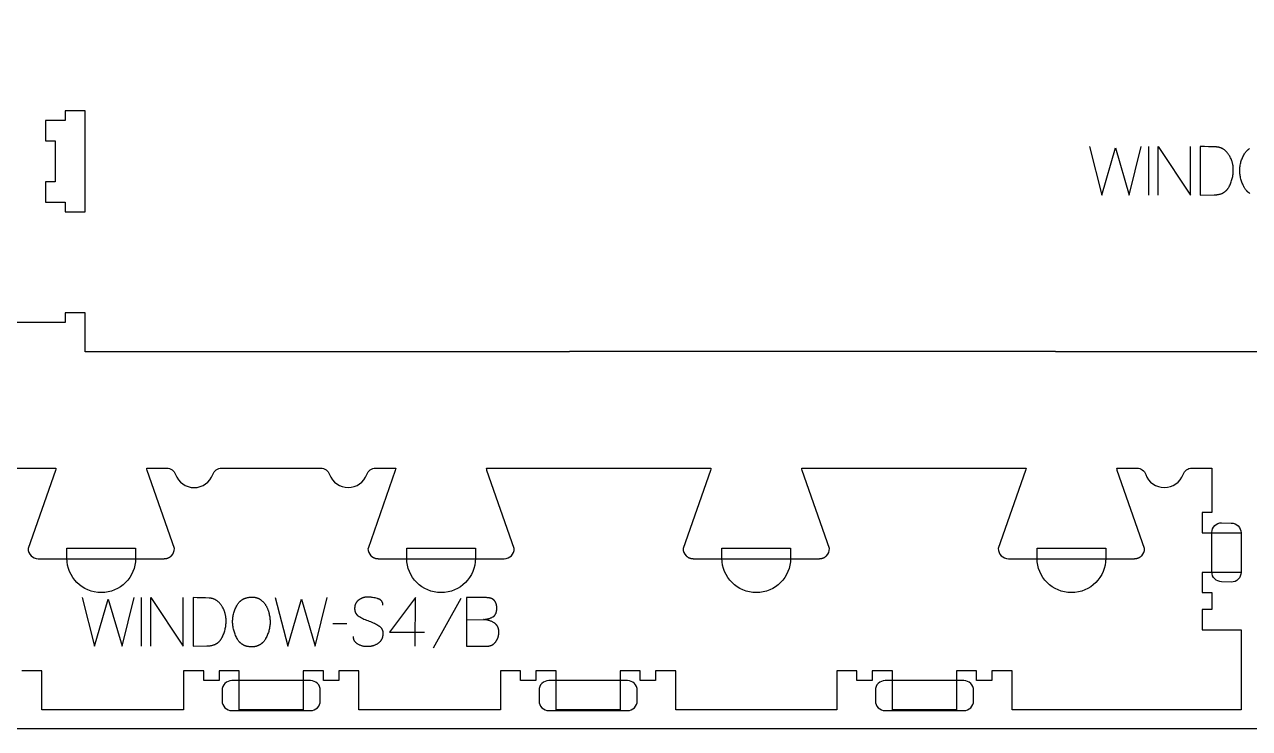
# Model space of a CAD drawing. Extents: x 0 to 4485, y 0 to 8771.
# Drawn here: x 831 to 1589, y 3763 to 4198 of the extents above; entities that cross this region are included whole.
import ezdxf

# ---------------------------------------------------------------- set-up
doc = ezdxf.new("R2010")
doc.units = 0
for name, color, linetype in [('0_SHEET_SPRUCEPLY_2440X122', 1, 'CONTINUOUS'), ('1_ANYTOOL_1MMDEEP_LABELS_S', 2, 'CONTINUOUS'), ('3_ANYTOOL_CUTTHROUGH_INSID', 4, 'CONTINUOUS'), ('4_ANYTOOL_CUTTHROUGH_OUTSI', 5, 'CONTINUOUS'), ('5_ANYTOOL_HALF_MILL_9MM_IN', 3, 'CONTINUOUS')]:
    doc.layers.add(name, color=color, linetype=linetype)

msp = doc.modelspace()

# ---------------------------------------------------------------- linework, layer by layer
at = {"layer": '0_SHEET_SPRUCEPLY_2440X122'}
msp.add_lwpolyline([(371.7, 4982.59), (371.7, 3762.59), (2811.7, 3762.59), (2811.7, 4982.59)], close=True, dxfattribs=at)
at = {"layer": '1_ANYTOOL_1MMDEEP_LABELS_S', "color": 2}
for points in [[(1489.92, 4122.8), (1497.63, 4092.8), (1506.07, 4121.9), (1514.56, 4092.8), (1522.06, 4122.8)], [(1526.43, 4122.8), (1526.43, 4092.8)], [(1532.43, 4092.8), (1532.43, 4122.8), (1552.49, 4092.8), (1552.49, 4122.8)], [(1589.06, 4093.79), (1588.93, 4093.88), (1588.79, 4093.97), (1588.66, 4094.06), (1588.53, 4094.15), (1588.4, 4094.25), (1588.28, 4094.35), (1588.15, 4094.45), (1588.03, 4094.56), (1587.9, 4094.67), (1587.78, 4094.78), (1587.67, 4094.89), (1587.55, 4095), (1587.43, 4095.12), (1587.32, 4095.24), (1587.21, 4095.36), (1587.1, 4095.49), (1586.88, 4095.75), (1586.67, 4096.02), (1586.47, 4096.3), (1586.27, 4096.58), (1586.08, 4096.88), (1585.9, 4097.19), (1585.72, 4097.51), (1585.39, 4098.16), (1585.08, 4098.81), (1584.78, 4099.46), (1584.51, 4100.11), (1584.27, 4100.76), (1584.04, 4101.41), (1583.83, 4102.06), (1583.65, 4102.71), (1583.49, 4103.36), (1583.35, 4104.01), (1583.23, 4104.66), (1583.13, 4105.31), (1583.06, 4105.97), (1583, 4106.62), (1582.97, 4107.27), (1582.96, 4107.93), (1582.97, 4108.62), (1583, 4109.31), (1583.06, 4109.99), (1583.14, 4110.66), (1583.24, 4111.33), (1583.37, 4112), (1583.51, 4112.66), (1583.68, 4113.31), (1583.87, 4113.96), (1584.09, 4114.6), (1584.33, 4115.23), (1584.59, 4115.86), (1584.87, 4116.48), (1585.17, 4117.1), (1585.5, 4117.71), (1585.85, 4118.32), (1586.04, 4118.61), (1586.23, 4118.9), (1586.42, 4119.18), (1586.63, 4119.45), (1586.84, 4119.71), (1587.06, 4119.96), (1587.28, 4120.2), (1587.51, 4120.43), (1587.63, 4120.54), (1587.75, 4120.65), (1587.87, 4120.76), (1587.99, 4120.86), (1588.11, 4120.96), (1588.24, 4121.06), (1588.37, 4121.16), (1588.5, 4121.26), (1588.63, 4121.35), (1588.76, 4121.44), (1588.89, 4121.53), (1589.03, 4121.61)], [(867.04, 3843.6), (874.76, 3813.6), (883.2, 3842.7), (891.69, 3813.6), (899.19, 3843.6)], [(903.56, 3843.6), (903.56, 3813.6)], [(909.56, 3813.6), (909.56, 3843.6), (929.61, 3813.6), (929.61, 3843.6)], [(986.44, 3843.6), (994.16, 3813.6), (1002.6, 3842.7), (1011.09, 3813.6), (1018.59, 3843.6)], [(1053.04, 3839.01), (1053.04, 3839.2), (1053.04, 3839.3), (1053.03, 3839.39), (1053.02, 3839.48), (1053.01, 3839.57), (1053, 3839.66), (1052.99, 3839.74), (1052.98, 3839.83), (1052.96, 3839.91), (1052.95, 3840), (1052.93, 3840.08), (1052.91, 3840.16), (1052.89, 3840.25), (1052.86, 3840.33), (1052.84, 3840.4), (1052.81, 3840.48), (1052.78, 3840.56), (1052.75, 3840.64), (1052.72, 3840.71), (1052.69, 3840.79), (1052.66, 3840.86), (1052.62, 3840.93), (1052.58, 3841), (1052.54, 3841.07), (1052.5, 3841.14), (1052.46, 3841.21), (1052.42, 3841.28), (1052.37, 3841.34), (1052.32, 3841.41), (1052.27, 3841.47), (1052.22, 3841.53), (1052.17, 3841.59), (1052.12, 3841.66), (1052.06, 3841.71), (1052.01, 3841.77), (1051.95, 3841.83), (1051.89, 3841.89), (1051.83, 3841.94), (1051.76, 3842), (1051.7, 3842.05), (1051.63, 3842.1), (1051.56, 3842.16), (1051.49, 3842.21), (1051.42, 3842.26), (1051.35, 3842.3), (1051.27, 3842.35), (1051.2, 3842.4), (1051.12, 3842.44), (1051.04, 3842.49), (1050.96, 3842.53), (1050.88, 3842.57), (1050.71, 3842.65), (1050.53, 3842.73), (1050.35, 3842.81), (1050.16, 3842.87), (1049.97, 3842.94), (1049.76, 3843), (1048.95, 3843.22), (1048.15, 3843.41), (1047.37, 3843.58), (1046.6, 3843.71), (1046.22, 3843.76), (1045.84, 3843.81), (1045.47, 3843.85), (1045.1, 3843.88), (1044.73, 3843.91), (1044.37, 3843.93), (1044.01, 3843.94), (1043.66, 3843.94), (1043.46, 3843.94), (1043.27, 3843.94), (1043.08, 3843.93), (1042.89, 3843.91), (1042.7, 3843.9), (1042.51, 3843.88), (1042.32, 3843.86), (1042.13, 3843.83), (1041.95, 3843.8), (1041.76, 3843.77), (1041.58, 3843.73), (1041.4, 3843.69), (1041.22, 3843.64), (1041.04, 3843.59), (1040.87, 3843.54), (1040.69, 3843.49), (1040.51, 3843.43), (1040.34, 3843.37), (1040.17, 3843.3), (1040, 3843.23), (1039.83, 3843.16), (1039.66, 3843.08), (1039.49, 3843), (1039.33, 3842.92), (1039.16, 3842.83), (1039, 3842.74), (1038.84, 3842.65), (1038.67, 3842.55), (1038.51, 3842.45), (1038.36, 3842.34), (1038.2, 3842.23), (1038.04, 3842.12), (1037.89, 3842.01), (1037.74, 3841.89), (1037.6, 3841.77), (1037.46, 3841.64), (1037.33, 3841.51), (1037.2, 3841.38), (1037.07, 3841.25), (1036.96, 3841.11), (1036.84, 3840.97), (1036.73, 3840.83), (1036.63, 3840.68), (1036.53, 3840.54), (1036.43, 3840.38), (1036.34, 3840.23), (1036.26, 3840.07), (1036.18, 3839.91), (1036.1, 3839.75), (1036.03, 3839.58), (1035.97, 3839.41), (1035.91, 3839.23), (1035.85, 3839.06), (1035.8, 3838.88), (1035.75, 3838.7), (1035.71, 3838.51), (1035.68, 3838.32), (1035.64, 3838.13), (1035.62, 3837.93), (1035.6, 3837.74), (1035.58, 3837.54), (1035.57, 3837.33), (1035.56, 3837.12), (1035.56, 3836.91), (1035.56, 3836.7), (1035.57, 3836.49), (1035.58, 3836.28), (1035.6, 3836.08), (1035.63, 3835.88), (1035.66, 3835.68), (1035.69, 3835.49), (1035.73, 3835.3), (1035.78, 3835.11), (1035.83, 3834.93), (1035.89, 3834.75), (1035.96, 3834.58), (1035.99, 3834.49), (1036.02, 3834.41), (1036.06, 3834.32), (1036.1, 3834.24), (1036.14, 3834.16), (1036.18, 3834.07), (1036.22, 3833.99), (1036.26, 3833.91), (1036.31, 3833.84), (1036.36, 3833.76), (1036.4, 3833.68), (1036.45, 3833.61), (1036.5, 3833.53), (1036.55, 3833.46), (1036.61, 3833.38), (1036.66, 3833.31), (1036.72, 3833.24), (1036.78, 3833.17), (1036.83, 3833.1), (1036.89, 3833.03), (1036.96, 3832.97), (1037.02, 3832.9), (1037.08, 3832.83), (1037.15, 3832.77), (1037.28, 3832.64), (1037.42, 3832.52), (1037.57, 3832.4), (1037.72, 3832.28), (1037.88, 3832.17), (1038.04, 3832.06), (1038.21, 3831.96), (1038.39, 3831.86), (1039.1, 3831.47), (1039.83, 3831.09), (1040.58, 3830.72), (1041.34, 3830.36), (1042.12, 3830.02), (1042.92, 3829.68), (1043.73, 3829.36), (1044.56, 3829.05), (1045.38, 3828.74), (1046.19, 3828.41), (1046.97, 3828.07), (1047.74, 3827.71), (1048.48, 3827.33), (1049.21, 3826.94), (1049.92, 3826.54), (1050.6, 3826.11), (1050.77, 3826.01), (1050.93, 3825.89), (1051.08, 3825.78), (1051.15, 3825.72), (1051.23, 3825.65), (1051.3, 3825.59), (1051.37, 3825.53), (1051.44, 3825.47), (1051.51, 3825.4), (1051.57, 3825.34), (1051.64, 3825.27), (1051.7, 3825.2), (1051.76, 3825.13), (1051.82, 3825.06), (1051.88, 3824.99), (1051.94, 3824.92), (1051.99, 3824.85), (1052.05, 3824.77), (1052.1, 3824.7), (1052.15, 3824.62), (1052.2, 3824.55), (1052.25, 3824.47), (1052.3, 3824.39), (1052.34, 3824.31), (1052.39, 3824.23), (1052.43, 3824.15), (1052.47, 3824.07), (1052.51, 3823.98), (1052.55, 3823.9), (1052.59, 3823.81), (1052.62, 3823.72), (1052.66, 3823.64), (1052.69, 3823.55), (1052.72, 3823.46), (1052.75, 3823.37), (1052.78, 3823.28), (1052.8, 3823.19), (1052.85, 3823), (1052.89, 3822.81), (1052.93, 3822.61), (1052.96, 3822.41), (1052.99, 3822.21), (1053.01, 3822), (1053.02, 3821.79), (1053.03, 3821.57), (1053.03, 3821.35), (1053.03, 3821.13), (1053.02, 3820.9), (1053, 3820.67), (1052.98, 3820.44), (1052.95, 3820.21), (1052.92, 3819.99), (1052.88, 3819.77), (1052.84, 3819.55), (1052.8, 3819.34), (1052.75, 3819.13), (1052.69, 3818.93), (1052.63, 3818.73), (1052.56, 3818.53), (1052.49, 3818.33), (1052.41, 3818.14), (1052.33, 3817.96), (1052.25, 3817.77), (1052.15, 3817.6), (1052.06, 3817.42), (1051.96, 3817.25), (1051.85, 3817.08), (1051.74, 3816.92), (1051.62, 3816.76), (1051.5, 3816.6), (1051.37, 3816.45), (1051.24, 3816.3), (1051.1, 3816.15), (1050.96, 3816.01), (1050.82, 3815.87), (1050.66, 3815.74), (1050.51, 3815.61), (1050.34, 3815.48), (1050.18, 3815.36), (1050.01, 3815.24), (1049.83, 3815.12), (1049.47, 3814.9), (1049.1, 3814.69), (1048.74, 3814.5), (1048.36, 3814.32), (1047.99, 3814.16), (1047.61, 3814.01), (1047.42, 3813.94), (1047.23, 3813.87), (1047.04, 3813.81), (1046.84, 3813.75), (1046.65, 3813.69), (1046.46, 3813.64), (1046.26, 3813.59), (1046.06, 3813.54), (1045.87, 3813.5), (1045.67, 3813.46), (1045.47, 3813.42), (1045.27, 3813.39), (1045.07, 3813.36), (1044.87, 3813.34), (1044.46, 3813.3), (1044.05, 3813.27), (1043.64, 3813.26), (1043.22, 3813.26), (1042.81, 3813.27), (1042.41, 3813.3), (1042.01, 3813.34), (1041.62, 3813.39), (1041.23, 3813.45), (1040.84, 3813.53), (1040.46, 3813.62), (1040.08, 3813.72), (1039.71, 3813.84), (1039.34, 3813.97), (1038.98, 3814.11), (1038.62, 3814.26), (1038.27, 3814.43), (1037.92, 3814.61), (1037.57, 3814.8), (1037.4, 3814.9), (1037.24, 3815), (1037.08, 3815.11), (1036.93, 3815.22), (1036.78, 3815.33), (1036.64, 3815.45), (1036.5, 3815.57), (1036.37, 3815.69), (1036.25, 3815.81), (1036.13, 3815.94), (1036.01, 3816.07), (1035.9, 3816.2), (1035.85, 3816.27), (1035.8, 3816.34), (1035.75, 3816.41), (1035.7, 3816.48), (1035.65, 3816.55), (1035.6, 3816.62), (1035.56, 3816.69), (1035.51, 3816.76), (1035.47, 3816.83), (1035.43, 3816.91), (1035.39, 3816.98), (1035.35, 3817.06), (1035.32, 3817.14), (1035.28, 3817.21), (1035.25, 3817.29), (1035.21, 3817.37), (1035.18, 3817.45), (1035.15, 3817.53), (1035.12, 3817.61), (1035.1, 3817.69), (1035.05, 3817.85), (1035, 3818.02), (1034.96, 3818.19), (1034.93, 3818.37), (1034.9, 3818.54), (1034.87, 3818.72), (1034.85, 3818.91), (1034.84, 3819.09), (1034.83, 3819.28), (1034.83, 3819.47)], [(1073.06, 3813.6), (1073.1, 3843.64), (1057.07, 3822.26)], [(1101.26, 3843.13), (1084.07, 3812.36)], [(1104.69, 3829.93), (1115.23, 3830.06), (1115.63, 3830.09), (1116.02, 3830.13), (1116.41, 3830.18), (1116.79, 3830.24), (1117.17, 3830.3), (1117.54, 3830.38), (1117.91, 3830.46), (1118.27, 3830.56), (1118.62, 3830.66), (1118.97, 3830.77), (1119.31, 3830.89), (1119.65, 3831.02), (1119.99, 3831.16), (1120.31, 3831.3), (1120.63, 3831.46), (1120.95, 3831.62), (1121.03, 3831.66), (1121.1, 3831.71), (1121.18, 3831.75), (1121.25, 3831.8), (1121.33, 3831.85), (1121.4, 3831.9), (1121.47, 3831.95), (1121.54, 3832), (1121.61, 3832.06), (1121.67, 3832.11), (1121.74, 3832.17), (1121.8, 3832.23), (1121.87, 3832.29), (1121.93, 3832.35), (1121.99, 3832.41), (1122.05, 3832.47), (1122.11, 3832.54), (1122.16, 3832.6), (1122.22, 3832.67), (1122.27, 3832.74), (1122.33, 3832.81), (1122.38, 3832.88), (1122.43, 3832.95), (1122.48, 3833.03), (1122.53, 3833.1), (1122.57, 3833.18), (1122.62, 3833.26), (1122.66, 3833.34), (1122.71, 3833.42), (1122.75, 3833.5), (1122.79, 3833.59), (1122.83, 3833.67), (1122.87, 3833.76), (1122.91, 3833.85), (1122.98, 3834.03), (1123.04, 3834.21), (1123.1, 3834.41), (1123.16, 3834.6), (1123.21, 3834.81), (1123.26, 3835.01), (1123.3, 3835.23), (1123.34, 3835.44), (1123.37, 3835.67), (1123.4, 3835.9), (1123.42, 3836.13), (1123.44, 3836.37), (1123.45, 3836.62), (1123.45, 3836.87), (1123.46, 3837.13), (1123.45, 3837.53), (1123.44, 3837.72), (1123.43, 3837.91), (1123.42, 3838.1), (1123.4, 3838.29), (1123.38, 3838.47), (1123.35, 3838.65), (1123.33, 3838.82), (1123.29, 3838.99), (1123.26, 3839.16), (1123.22, 3839.33), (1123.18, 3839.49), (1123.14, 3839.65), (1123.09, 3839.81), (1123.04, 3839.96), (1122.99, 3840.11), (1122.93, 3840.26), (1122.87, 3840.4), (1122.8, 3840.54), (1122.74, 3840.68), (1122.67, 3840.81), (1122.59, 3840.94), (1122.52, 3841.07), (1122.44, 3841.2), (1122.35, 3841.32), (1122.27, 3841.44), (1122.18, 3841.55), (1122.08, 3841.67), (1121.99, 3841.77), (1121.89, 3841.88), (1121.79, 3841.98), (1121.68, 3842.08), (1121.57, 3842.18), (1121.46, 3842.27), (1121.34, 3842.36), (1121.22, 3842.45), (1121.1, 3842.53), (1120.97, 3842.61), (1120.85, 3842.69), (1120.71, 3842.76), (1120.58, 3842.84), (1120.44, 3842.9), (1120.3, 3842.97), (1120.15, 3843.03), (1120, 3843.09), (1119.85, 3843.14), (1119.7, 3843.2), (1119.54, 3843.25), (1119.38, 3843.29), (1119.21, 3843.33), (1119.04, 3843.37), (1118.87, 3843.41), (1118.7, 3843.44), (1118.52, 3843.47), (1118.34, 3843.5), (1118.15, 3843.52), (1117.97, 3843.54), (1117.78, 3843.56), (1117.58, 3843.58), (1117.18, 3843.59), (1116.77, 3843.6), (1104.69, 3843.6)], [(1104.69, 3843.6), (1104.69, 3813.6), (1114.37, 3813.6), (1116.9, 3813.51), (1117.13, 3813.51), (1117.35, 3813.51), (1117.58, 3813.52), (1117.8, 3813.53), (1118.01, 3813.54), (1118.23, 3813.57), (1118.44, 3813.59), (1118.64, 3813.63), (1118.85, 3813.67), (1119.05, 3813.71), (1119.24, 3813.76), (1119.44, 3813.82), (1119.63, 3813.88), (1119.82, 3813.95), (1120, 3814.02), (1120.18, 3814.1), (1120.36, 3814.18), (1120.54, 3814.27), (1120.71, 3814.37), (1120.88, 3814.47), (1121.05, 3814.57), (1121.21, 3814.69), (1121.37, 3814.8), (1121.52, 3814.93), (1121.68, 3815.05), (1121.83, 3815.19), (1121.98, 3815.33), (1122.12, 3815.47), (1122.26, 3815.62), (1122.4, 3815.78), (1122.53, 3815.94), (1122.66, 3816.11), (1122.79, 3816.28), (1122.92, 3816.45), (1123.04, 3816.62), (1123.15, 3816.8), (1123.26, 3816.97), (1123.37, 3817.15), (1123.47, 3817.33), (1123.57, 3817.5), (1123.67, 3817.68), (1123.76, 3817.87), (1123.85, 3818.05), (1123.93, 3818.23), (1124.01, 3818.41), (1124.09, 3818.6), (1124.16, 3818.79), (1124.22, 3818.97), (1124.29, 3819.16), (1124.35, 3819.35), (1124.4, 3819.54), (1124.45, 3819.74), (1124.5, 3819.93), (1124.54, 3820.12), (1124.58, 3820.32), (1124.61, 3820.52), (1124.64, 3820.71), (1124.67, 3820.91), (1124.69, 3821.11), (1124.71, 3821.31), (1124.72, 3821.52), (1124.73, 3821.72), (1124.74, 3821.92), (1124.74, 3822.13), (1124.74, 3822.38), (1124.73, 3822.63), (1124.72, 3822.87), (1124.7, 3823.11), (1124.67, 3823.35), (1124.64, 3823.58), (1124.6, 3823.8), (1124.56, 3824.02), (1124.51, 3824.24), (1124.46, 3824.45), (1124.4, 3824.66), (1124.33, 3824.86), (1124.26, 3825.06), (1124.19, 3825.25), (1124.1, 3825.44), (1124.01, 3825.63), (1123.97, 3825.72), (1123.92, 3825.81), (1123.87, 3825.9), (1123.82, 3825.98), (1123.77, 3826.07), (1123.72, 3826.16), (1123.66, 3826.24), (1123.6, 3826.32), (1123.55, 3826.4), (1123.49, 3826.49), (1123.43, 3826.57), (1123.37, 3826.64), (1123.3, 3826.72), (1123.24, 3826.8), (1123.17, 3826.87), (1123.1, 3826.95), (1123.03, 3827.02), (1122.96, 3827.09), (1122.89, 3827.16), (1122.82, 3827.23), (1122.74, 3827.3), (1122.67, 3827.37), (1122.51, 3827.5), (1122.35, 3827.63), (1122.18, 3827.75), (1122.01, 3827.87), (1121.83, 3827.98), (1121.46, 3828.2), (1121.09, 3828.4), (1120.71, 3828.59), (1120.32, 3828.78), (1119.93, 3828.95), (1119.53, 3829.11), (1119.13, 3829.25), (1118.72, 3829.39), (1118.31, 3829.51), (1117.88, 3829.62), (1117.46, 3829.73), (1117.02, 3829.82), (1116.58, 3829.89), (1116.14, 3829.96), (1115.69, 3830.01), (1115.23, 3830.06)], [(1030.8, 3827.49), (1022.01, 3827.4)], [(1057.07, 3822.26), (1078.84, 3822.26)]]:
    msp.add_lwpolyline(points, dxfattribs=at)
for points in [[(1558.53, 4122.8), (1558.53, 4092.8), (1567.06, 4092.88), (1567.47, 4092.89), (1567.87, 4092.91), (1568.27, 4092.94), (1568.66, 4092.98), (1569.04, 4093.03), (1569.41, 4093.08), (1569.77, 4093.15), (1570.13, 4093.23), (1570.48, 4093.31), (1570.82, 4093.41), (1571.15, 4093.51), (1571.48, 4093.63), (1571.79, 4093.75), (1571.95, 4093.82), (1572.1, 4093.88), (1572.25, 4093.95), (1572.4, 4094.03), (1572.55, 4094.1), (1572.7, 4094.18), (1572.84, 4094.26), (1572.98, 4094.34), (1573.12, 4094.42), (1573.26, 4094.51), (1573.39, 4094.6), (1573.53, 4094.69), (1573.66, 4094.79), (1573.79, 4094.88), (1573.92, 4094.98), (1574.04, 4095.08), (1574.17, 4095.18), (1574.29, 4095.29), (1574.41, 4095.4), (1574.53, 4095.51), (1574.64, 4095.62), (1574.76, 4095.73), (1574.87, 4095.85), (1574.98, 4095.97), (1575.09, 4096.09), (1575.19, 4096.22), (1575.3, 4096.35), (1575.4, 4096.47), (1575.5, 4096.61), (1575.6, 4096.74), (1575.7, 4096.88), (1575.79, 4097.01), (1575.97, 4097.3), (1576.15, 4097.59), (1576.32, 4097.9), (1576.63, 4098.52), (1576.93, 4099.14), (1577.21, 4099.77), (1577.46, 4100.41), (1577.7, 4101.05), (1577.91, 4101.7), (1578.1, 4102.35), (1578.28, 4103.01), (1578.43, 4103.67), (1578.56, 4104.34), (1578.68, 4105.02), (1578.77, 4105.7), (1578.84, 4106.39), (1578.89, 4107.08), (1578.92, 4107.78), (1578.93, 4108.48), (1578.92, 4109.08), (1578.89, 4109.67), (1578.84, 4110.26), (1578.78, 4110.83), (1578.69, 4111.41), (1578.64, 4111.69), (1578.58, 4111.97), (1578.52, 4112.25), (1578.46, 4112.53), (1578.38, 4112.81), (1578.31, 4113.09), (1578.23, 4113.36), (1578.14, 4113.64), (1578.05, 4113.91), (1577.96, 4114.18), (1577.86, 4114.45), (1577.76, 4114.72), (1577.65, 4114.98), (1577.53, 4115.25), (1577.29, 4115.77), (1577.03, 4116.29), (1576.75, 4116.8), (1576.45, 4117.31), (1576.25, 4117.62), (1576.05, 4117.91), (1575.85, 4118.2), (1575.65, 4118.48), (1575.44, 4118.75), (1575.23, 4119.01), (1575.01, 4119.26), (1574.79, 4119.5), (1574.57, 4119.73), (1574.35, 4119.96), (1574.12, 4120.17), (1573.89, 4120.37), (1573.65, 4120.57), (1573.41, 4120.75), (1573.17, 4120.93), (1572.93, 4121.1), (1572.68, 4121.26), (1572.42, 4121.41), (1572.17, 4121.54), (1571.91, 4121.68), (1571.65, 4121.8), (1571.38, 4121.91), (1571.11, 4122.01), (1570.84, 4122.1), (1570.56, 4122.19), (1570.29, 4122.26), (1570, 4122.33), (1569.72, 4122.39), (1569.43, 4122.43), (1569.13, 4122.47), (1568.84, 4122.5), (1568.54, 4122.52), (1566.1, 4122.62), (1563.63, 4122.71), (1561.1, 4122.76)], [(935.66, 3843.6), (935.66, 3813.6), (944.19, 3813.69), (944.6, 3813.7), (945, 3813.72), (945.4, 3813.74), (945.78, 3813.78), (946.16, 3813.83), (946.54, 3813.89), (946.9, 3813.96), (947.26, 3814.03), (947.6, 3814.12), (947.94, 3814.21), (948.28, 3814.32), (948.6, 3814.43), (948.92, 3814.56), (949.07, 3814.62), (949.23, 3814.69), (949.38, 3814.76), (949.53, 3814.83), (949.68, 3814.91), (949.82, 3814.98), (949.97, 3815.06), (950.11, 3815.14), (950.25, 3815.23), (950.38, 3815.31), (950.52, 3815.4), (950.65, 3815.5), (950.79, 3815.59), (950.92, 3815.69), (951.04, 3815.78), (951.17, 3815.88), (951.29, 3815.99), (951.42, 3816.09), (951.54, 3816.2), (951.65, 3816.31), (951.77, 3816.42), (951.88, 3816.54), (952, 3816.66), (952.11, 3816.78), (952.21, 3816.9), (952.32, 3817.02), (952.43, 3817.15), (952.53, 3817.28), (952.63, 3817.41), (952.73, 3817.54), (952.82, 3817.68), (952.92, 3817.82), (953.1, 3818.1), (953.28, 3818.4), (953.44, 3818.7), (953.76, 3819.32), (954.06, 3819.94), (954.33, 3820.57), (954.59, 3821.21), (954.82, 3821.85), (955.04, 3822.5), (955.23, 3823.15), (955.4, 3823.81), (955.56, 3824.48), (955.69, 3825.15), (955.8, 3825.82), (955.89, 3826.5), (955.97, 3827.19), (956.02, 3827.88), (956.05, 3828.58), (956.06, 3829.29), (956.05, 3829.88), (956.02, 3830.47), (955.97, 3831.06), (955.9, 3831.64), (955.81, 3832.21), (955.76, 3832.5), (955.71, 3832.78), (955.65, 3833.06), (955.58, 3833.34), (955.51, 3833.62), (955.44, 3833.89), (955.36, 3834.17), (955.27, 3834.44), (955.18, 3834.71), (955.09, 3834.98), (954.99, 3835.25), (954.88, 3835.52), (954.77, 3835.79), (954.66, 3836.05), (954.42, 3836.58), (954.15, 3837.1), (953.87, 3837.61), (953.57, 3838.11), (953.38, 3838.42), (953.18, 3838.72), (952.98, 3839.01), (952.77, 3839.28), (952.56, 3839.55), (952.35, 3839.81), (952.14, 3840.06), (951.92, 3840.3), (951.7, 3840.54), (951.47, 3840.76), (951.25, 3840.97), (951.01, 3841.18), (950.78, 3841.37), (950.54, 3841.56), (950.3, 3841.73), (950.05, 3841.9), (949.8, 3842.06), (949.55, 3842.21), (949.3, 3842.35), (949.04, 3842.48), (948.77, 3842.6), (948.51, 3842.71), (948.24, 3842.81), (947.97, 3842.91), (947.69, 3842.99), (947.41, 3843.07), (947.13, 3843.13), (946.84, 3843.19), (946.55, 3843.24), (946.26, 3843.27), (945.96, 3843.3), (945.66, 3843.32), (943.23, 3843.43), (940.75, 3843.51), (938.23, 3843.57)], [(972.13, 3843.94), (972.5, 3843.94), (972.86, 3843.92), (973.22, 3843.89), (973.57, 3843.85), (973.74, 3843.83), (973.92, 3843.8), (974.08, 3843.77), (974.25, 3843.74), (974.42, 3843.7), (974.58, 3843.66), (974.74, 3843.62), (974.9, 3843.57), (975.06, 3843.53), (975.22, 3843.48), (975.37, 3843.42), (975.53, 3843.37), (975.68, 3843.31), (975.83, 3843.24), (975.98, 3843.18), (976.12, 3843.11), (976.27, 3843.04), (976.41, 3842.97), (976.55, 3842.89), (976.69, 3842.81), (976.83, 3842.73), (976.96, 3842.64), (977.1, 3842.56), (977.23, 3842.46), (977.49, 3842.28), (977.74, 3842.08), (977.99, 3841.88), (978.23, 3841.68), (978.47, 3841.46), (978.7, 3841.24), (978.92, 3841.02), (979.14, 3840.79), (979.35, 3840.55), (979.56, 3840.31), (979.76, 3840.06), (979.96, 3839.8), (980.15, 3839.54), (980.33, 3839.27), (980.51, 3839), (980.68, 3838.71), (980.84, 3838.43), (981, 3838.14), (981.16, 3837.85), (981.31, 3837.55), (981.45, 3837.25), (981.59, 3836.94), (981.72, 3836.64), (981.85, 3836.33), (981.97, 3836.01), (982.08, 3835.69), (982.19, 3835.37), (982.29, 3835.04), (982.39, 3834.71), (982.48, 3834.38), (982.57, 3834.04), (982.65, 3833.7), (982.8, 3833.02), (982.92, 3832.34), (983.03, 3831.67), (983.12, 3831.01), (983.18, 3830.36), (983.23, 3829.71), (983.26, 3829.06), (983.27, 3828.43), (983.26, 3827.79), (983.23, 3827.15), (983.17, 3826.52), (983.1, 3825.88), (983, 3825.24), (982.88, 3824.6), (982.74, 3823.97), (982.58, 3823.33), (982.4, 3822.69), (982.19, 3822.05), (981.96, 3821.42), (981.72, 3820.78), (981.45, 3820.14), (981.16, 3819.5), (980.84, 3818.87), (980.51, 3818.23), (980.33, 3817.92), (980.15, 3817.61), (979.96, 3817.32), (979.77, 3817.03), (979.57, 3816.76), (979.36, 3816.5), (979.15, 3816.24), (978.93, 3816), (978.81, 3815.88), (978.7, 3815.76), (978.58, 3815.65), (978.47, 3815.54), (978.35, 3815.43), (978.23, 3815.33), (978.11, 3815.22), (977.99, 3815.12), (977.86, 3815.02), (977.73, 3814.93), (977.61, 3814.83), (977.48, 3814.74), (977.35, 3814.65), (977.21, 3814.57), (977.08, 3814.49), (976.94, 3814.4), (976.81, 3814.33), (976.67, 3814.25), (976.53, 3814.18), (976.39, 3814.11), (976.24, 3814.04), (976.1, 3813.97), (975.95, 3813.91), (975.8, 3813.85), (975.66, 3813.79), (975.5, 3813.73), (975.35, 3813.68), (975.2, 3813.63), (974.88, 3813.53), (974.56, 3813.45), (974.24, 3813.37), (973.91, 3813.31), (973.57, 3813.25), (973.23, 3813.21), (972.87, 3813.17), (972.52, 3813.15), (972.16, 3813.13), (971.79, 3813.13), (971.4, 3813.13), (971.03, 3813.15), (970.66, 3813.17), (970.3, 3813.21), (969.94, 3813.26), (969.59, 3813.31), (969.25, 3813.38), (968.91, 3813.45), (968.58, 3813.54), (968.26, 3813.64), (968.1, 3813.69), (967.95, 3813.74), (967.79, 3813.8), (967.64, 3813.86), (967.48, 3813.92), (967.33, 3813.98), (967.19, 3814.05), (967.04, 3814.12), (966.89, 3814.19), (966.75, 3814.27), (966.61, 3814.35), (966.47, 3814.43), (966.33, 3814.51), (966.19, 3814.59), (966.05, 3814.68), (965.92, 3814.77), (965.79, 3814.86), (965.66, 3814.96), (965.53, 3815.05), (965.4, 3815.15), (965.28, 3815.26), (965.15, 3815.36), (965.03, 3815.47), (964.91, 3815.58), (964.79, 3815.69), (964.67, 3815.81), (964.56, 3815.93), (964.45, 3816.05), (964.33, 3816.17), (964.22, 3816.29), (964.01, 3816.55), (963.8, 3816.82), (963.59, 3817.1), (963.4, 3817.39), (963.21, 3817.69), (963.03, 3818), (962.85, 3818.31), (962.52, 3818.96), (962.2, 3819.61), (961.91, 3820.26), (961.64, 3820.91), (961.39, 3821.56), (961.17, 3822.21), (960.96, 3822.86), (960.78, 3823.51), (960.61, 3824.16), (960.47, 3824.81), (960.36, 3825.47), (960.26, 3826.12), (960.18, 3826.77), (960.13, 3827.42), (960.1, 3828.08), (960.09, 3828.73), (960.1, 3829.42), (960.13, 3830.11), (960.19, 3830.79), (960.27, 3831.47), (960.37, 3832.14), (960.49, 3832.8), (960.64, 3833.46), (960.81, 3834.11), (961, 3834.76), (961.22, 3835.4), (961.45, 3836.04), (961.71, 3836.66), (962, 3837.29), (962.3, 3837.9), (962.63, 3838.52), (962.98, 3839.12), (963.16, 3839.42), (963.35, 3839.71), (963.55, 3839.98), (963.75, 3840.25), (963.96, 3840.51), (964.18, 3840.76), (964.41, 3841), (964.64, 3841.23), (964.75, 3841.34), (964.87, 3841.45), (964.99, 3841.56), (965.12, 3841.66), (965.24, 3841.77), (965.37, 3841.87), (965.49, 3841.96), (965.62, 3842.06), (965.75, 3842.15), (965.88, 3842.24), (966.02, 3842.33), (966.15, 3842.42), (966.29, 3842.5), (966.43, 3842.58), (966.57, 3842.66), (966.71, 3842.74), (966.86, 3842.81), (967, 3842.88), (967.3, 3843.02), (967.6, 3843.15), (967.91, 3843.27), (968.22, 3843.37), (968.55, 3843.47), (968.88, 3843.56), (969.21, 3843.64), (969.55, 3843.71), (969.9, 3843.77), (970.26, 3843.83), (970.62, 3843.87), (970.99, 3843.9), (971.36, 3843.92), (971.74, 3843.94)]]:
    msp.add_lwpolyline(points, close=True, dxfattribs=at)
at = {"layer": '3_ANYTOOL_CUTTHROUGH_INSID', "color": 4}
msp.add_lwpolyline([(868.95, 4144.89), (856.45, 4144.89), (856.45, 4138.89), (844.45, 4138.89), (844.45, 4126.39), (850.45, 4126.39), (850.45, 4100.89), (844.45, 4100.89), (844.45, 4088.39), (856.45, 4088.39), (856.45, 4082.39), (868.95, 4082.39)], close=True, dxfattribs=at)
at = {"layer": '4_ANYTOOL_CUTTHROUGH_OUTSI', "color": 5}
msp.add_lwpolyline([(1768.45, 3995.84), (1468.95, 3995.84), (1468.95, 3995.93), (1168.45, 3995.93), (1168.45, 3995.84), (868.95, 3995.84), (868.95, 4019.84), (856.45, 4019.84), (856.45, 4013.84), (768.45, 4013.84)], dxfattribs=at)
msp.add_lwpolyline([(712.06, 3923.72), (850.75, 3923.72, -0.061485), (850.52, 3922.33), (833.62, 3874.06), (833.6, 3874.02), (833.6, 3873.97), (833.6, 3873.97, 0.414214), (839.85, 3867.72), (917.85, 3867.72), (918, 3867.73), (918.16, 3867.73), (918.31, 3867.74), (918.46, 3867.75), (918.61, 3867.77), (918.76, 3867.79), (918.91, 3867.81), (919.06, 3867.84), (919.21, 3867.87), (919.36, 3867.91), (919.51, 3867.95), (919.66, 3867.99), (919.81, 3868.04), (919.96, 3868.09), (920.1, 3868.14), (920.25, 3868.2), (920.39, 3868.26), (920.53, 3868.33), (920.67, 3868.39), (920.81, 3868.47), (920.94, 3868.54), (921.08, 3868.62), (921.21, 3868.7), (921.34, 3868.78), (921.46, 3868.87), (921.59, 3868.96), (921.71, 3869.05), (921.83, 3869.15), (921.94, 3869.25), (922.06, 3869.35), (922.17, 3869.45), (922.27, 3869.55, 0.198912), (924.1, 3873.97), (924.1, 3874.02), (924.09, 3874.06), (907.19, 3922.33), (907.19, 3922.33, -0.061485), (906.96, 3923.72), (919.36, 3923.72, -0.317837), (924.78, 3919.89, 0.317837), (936.33, 3911.72, 0.317837), (947.88, 3919.89, -0.317837), (953.3, 3923.72), (1014.61, 3923.72, -0.317837), (1020.03, 3919.89, 0.707107), (1043.13, 3919.89, -0.317837), (1048.55, 3923.72), (1060.95, 3923.72, -0.061485), (1060.72, 3922.33), (1043.82, 3874.06), (1043.8, 3874.02), (1043.8, 3873.97), (1043.8, 3873.97, 0.198912), (1045.64, 3869.55), (1045.74, 3869.45), (1045.85, 3869.35), (1045.97, 3869.25), (1046.08, 3869.15), (1046.2, 3869.05), (1046.32, 3868.96), (1046.45, 3868.87), (1046.57, 3868.78), (1046.7, 3868.7), (1046.83, 3868.62), (1046.97, 3868.54), (1047.1, 3868.47), (1047.24, 3868.39), (1047.38, 3868.33), (1047.52, 3868.26), (1047.66, 3868.2), (1047.81, 3868.14), (1047.95, 3868.09), (1048.1, 3868.04), (1048.25, 3867.99), (1048.4, 3867.95), (1048.55, 3867.91), (1048.7, 3867.87), (1048.85, 3867.84), (1049, 3867.81), (1049.15, 3867.79), (1049.3, 3867.77), (1049.45, 3867.75), (1049.6, 3867.74), (1049.75, 3867.73), (1049.91, 3867.73), (1050.05, 3867.72), (1128.05, 3867.72, 0.414214), (1134.3, 3873.97), (1134.3, 3874.02), (1134.29, 3874.06), (1117.39, 3922.33), (1117.39, 3922.33, -0.061485), (1117.16, 3923.72), (1255.85, 3923.72, -0.061485), (1255.62, 3922.33), (1238.72, 3874.06), (1238.7, 3874.02), (1238.7, 3873.97), (1238.7, 3873.97, 0.198912), (1240.54, 3869.55), (1240.64, 3869.45), (1240.75, 3869.35), (1240.87, 3869.25), (1240.98, 3869.15), (1241.1, 3869.05), (1241.22, 3868.96), (1241.35, 3868.87), (1241.47, 3868.78), (1241.6, 3868.7), (1241.73, 3868.62), (1241.87, 3868.54), (1242, 3868.47), (1242.14, 3868.39), (1242.28, 3868.33), (1242.42, 3868.26), (1242.56, 3868.2), (1242.71, 3868.14), (1242.85, 3868.09), (1243, 3868.04), (1243.15, 3867.99), (1243.3, 3867.95), (1243.45, 3867.91), (1243.6, 3867.87), (1243.75, 3867.84), (1243.9, 3867.81), (1244.05, 3867.79), (1244.2, 3867.77), (1244.35, 3867.75), (1244.5, 3867.74), (1244.65, 3867.73), (1244.81, 3867.73), (1244.95, 3867.72), (1322.95, 3867.72), (1323.1, 3867.73), (1323.26, 3867.73), (1323.41, 3867.74), (1323.56, 3867.75), (1323.71, 3867.77), (1323.86, 3867.79), (1324.01, 3867.81), (1324.16, 3867.84), (1324.31, 3867.87), (1324.46, 3867.91), (1324.61, 3867.95), (1324.76, 3867.99), (1324.91, 3868.04), (1325.06, 3868.09), (1325.2, 3868.14), (1325.35, 3868.2), (1325.49, 3868.26), (1325.63, 3868.33), (1325.77, 3868.39), (1325.91, 3868.47), (1326.04, 3868.54), (1326.18, 3868.62), (1326.31, 3868.7), (1326.44, 3868.78), (1326.56, 3868.87), (1326.69, 3868.96), (1326.81, 3869.05), (1326.93, 3869.15), (1327.04, 3869.25), (1327.16, 3869.35), (1327.27, 3869.45), (1327.37, 3869.55, 0.198912), (1329.2, 3873.97), (1329.2, 3874.02), (1329.19, 3874.06), (1312.29, 3922.33), (1312.29, 3922.33, -0.061485), (1312.06, 3923.72), (1450.75, 3923.72, -0.061485), (1450.52, 3922.33), (1433.62, 3874.06), (1433.6, 3874.02), (1433.6, 3873.97), (1433.6, 3873.97, 0.414214), (1439.85, 3867.72), (1517.85, 3867.72), (1518, 3867.73), (1518.16, 3867.73), (1518.31, 3867.74), (1518.46, 3867.75), (1518.61, 3867.77), (1518.76, 3867.79), (1518.91, 3867.81), (1519.06, 3867.84), (1519.21, 3867.87), (1519.36, 3867.91), (1519.51, 3867.95), (1519.66, 3867.99), (1519.81, 3868.04), (1519.96, 3868.09), (1520.1, 3868.14), (1520.25, 3868.2), (1520.39, 3868.26), (1520.53, 3868.33), (1520.67, 3868.39), (1520.81, 3868.47), (1520.94, 3868.54), (1521.08, 3868.62), (1521.21, 3868.7), (1521.34, 3868.78), (1521.46, 3868.87), (1521.59, 3868.96), (1521.71, 3869.05), (1521.83, 3869.15), (1521.94, 3869.25), (1522.06, 3869.35), (1522.17, 3869.45), (1522.27, 3869.55, 0.198912), (1524.1, 3873.97), (1524.1, 3874.02), (1524.09, 3874.06), (1507.19, 3922.33), (1507.19, 3922.33, -0.061485), (1506.96, 3923.72), (1519.36, 3923.72, -0.317837), (1524.78, 3919.89, 0.707107), (1547.88, 3919.89, -0.317837), (1553.3, 3923.72), (1565.7, 3923.72), (1565.7, 3896.22), (1559.7, 3896.22), (1559.7, 3895.97), (1559.7, 3883.97), (1559.7, 3883.72), (1583.7, 3883.72), (1583.7, 3859.22), (1559.7, 3859.22), (1559.7, 3858.97), (1559.7, 3846.97), (1559.7, 3846.72), (1565.7, 3846.72), (1565.7, 3836.22), (1559.7, 3836.22), (1559.7, 3823.97), (1559.7, 3823.72), (1583.7, 3823.72), (1583.7, 3774.22), (1442.2, 3774.22), (1442.2, 3797.97), (1442.2, 3798.22), (1429.7, 3798.22), (1429.7, 3792.22), (1420.2, 3792.22), (1420.2, 3798.22), (1407.7, 3798.22), (1407.7, 3797.97), (1407.7, 3774.22), (1368.2, 3774.22), (1368.2, 3797.97), (1368.2, 3798.22), (1355.7, 3798.22), (1355.7, 3792.22), (1346.2, 3792.22), (1346.2, 3798.22), (1333.7, 3798.22), (1333.7, 3797.97), (1333.7, 3774.22), (1234.2, 3774.22), (1234.2, 3797.97), (1234.2, 3798.22), (1221.7, 3798.22), (1221.7, 3792.22), (1212.2, 3792.22), (1212.2, 3798.22), (1199.7, 3798.22), (1199.7, 3797.97), (1199.7, 3774.22), (1160.2, 3774.22), (1160.2, 3797.97), (1160.2, 3798.22), (1147.7, 3798.22), (1147.7, 3792.22), (1138.2, 3792.22), (1138.2, 3798.22), (1125.7, 3798.22), (1125.7, 3797.97), (1125.7, 3774.22), (1038.2, 3774.22), (1038.2, 3798.22), (1025.7, 3798.22), (1025.7, 3792.22), (1016.2, 3792.22), (1016.2, 3798.22), (1003.7, 3798.22), (1003.7, 3774.22), (964.2, 3774.22), (964.2, 3798.22), (951.7, 3798.22), (951.7, 3792.22), (942.2, 3792.22), (942.2, 3798.22), (929.7, 3798.22), (929.7, 3797.97), (929.7, 3774.22), (842.2, 3774.22), (842.2, 3797.97), (842.2, 3798.22), (829.7, 3798.22)], format="xyb", dxfattribs=at)
at = {"layer": '5_ANYTOOL_HALF_MILL_9MM_IN'}
for points in [[(1571.7, 3853.47, -0.414214), (1565.7, 3859.47), (1565.7, 3883.97, -0.414214), (1571.7, 3889.97), (1577.7, 3889.72, -0.414214), (1583.7, 3883.72), (1583.7, 3859.22, -0.414214), (1577.7, 3853.22)], [(900.1, 3867.97, -1), (857.6, 3867.97), (857.6, 3868.22), (857.6, 3874.22), (900.1, 3874.22), (900.1, 3868.22), (900.1, 3867.97)], [(1110.3, 3867.97, -1), (1067.8, 3867.97), (1067.8, 3868.22), (1067.8, 3874.22), (1110.3, 3874.22), (1110.3, 3868.22), (1110.3, 3867.97)], [(1305.2, 3867.97, -1), (1262.7, 3867.97), (1262.7, 3868.22), (1262.7, 3874.22), (1305.2, 3874.22), (1305.2, 3868.22), (1305.2, 3867.97)], [(1500.1, 3867.97, -1), (1457.6, 3867.97), (1457.6, 3868.22), (1457.6, 3874.22), (1500.1, 3874.22), (1500.1, 3868.22), (1500.1, 3867.97)], [(959.58, 3792.22, 0.414214), (953.58, 3786.22), (953.58, 3779.72, 0.414214), (959.58, 3773.72), (1008.33, 3773.72, 0.414214), (1014.33, 3779.72), (1014.33, 3786.22, 0.414214), (1008.33, 3792.22)], [(1155.58, 3792.22, 0.414214), (1149.58, 3786.22), (1149.58, 3779.72, 0.414214), (1155.58, 3773.72), (1204.33, 3773.72, 0.414214), (1210.33, 3779.72), (1210.33, 3786.22, 0.414214), (1204.33, 3792.22)], [(1363.58, 3792.22, 0.414214), (1357.58, 3786.22), (1357.58, 3779.72, 0.414214), (1363.58, 3773.72), (1412.33, 3773.72, 0.414214), (1418.33, 3779.72), (1418.33, 3786.22, 0.414214), (1412.33, 3792.22)]]:
    msp.add_lwpolyline(points, format="xyb", close=True, dxfattribs=at)

doc.saveas('drawing.dxf')
